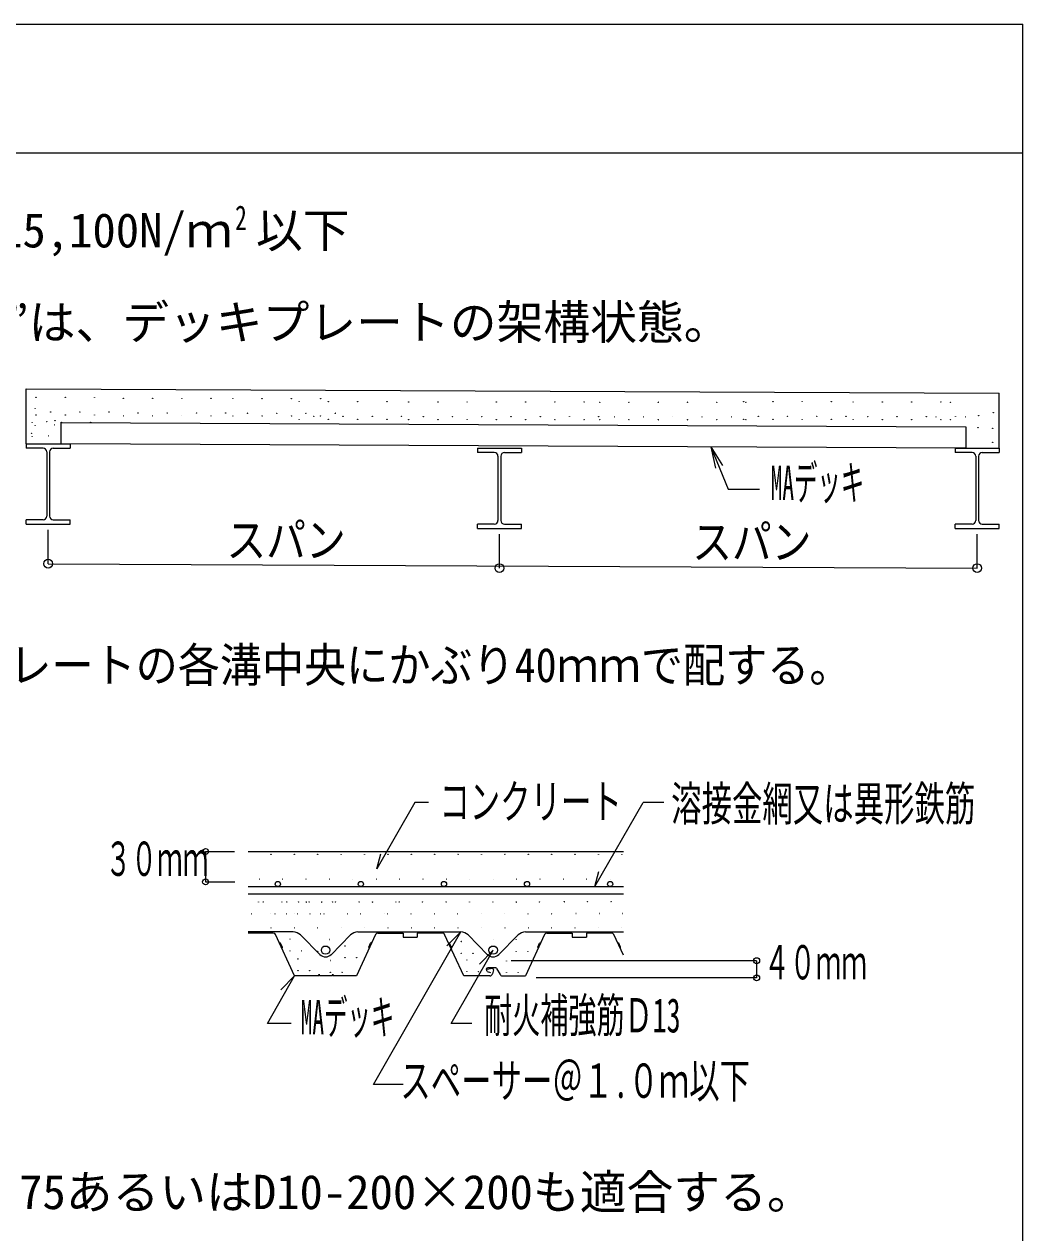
# Model space of a CAD drawing. Units: millimetres, scale not verified. Extents: x -2848 to 2848, y -2045 to 2045.
# Drawn here: x 2165 to 2848, y 1218 to 2045 of the extents above; entities that cross this region are included whole.
import ezdxf
from ezdxf.enums import TextEntityAlignment as Align

# ---------------------------------------------------------------- set-up
doc = ezdxf.new("R2010")
doc.units = ezdxf.units.MM
doc.header["$LTSCALE"] = 8
doc.layers.add('0-0_特記', color=4, linetype='Continuous', lineweight=9)
doc.layers.add('0-4_16', color=7, linetype='Continuous', lineweight=18)
doc.layers.add('0-9_96', color=7, linetype='Continuous')
doc.styles.add('ＭＳ ゴシック', font='')
doc.styles.get('ＭＳ ゴシック').set_extended_font_data('MS Gothic')

msp = doc.modelspace()

# ---------------------------------------------------------------- linework, layer by layer
at = {"layer": '0-0_特記', "color": 2, "lineweight": 18}
for p, q in [((-53.403, 1956.53), (2848.301, 1956.53)), ((2166.727, 1757.683), (2196.727, 1757.683)), ((2166.727, 1757.683), (2166.727, 1754.683)), ((2178.227, 1754.683), (2166.727, 1754.683)), ((2180.727, 1752.183), (2180.727, 1708.183)), ((2182.727, 1752.183), (2182.727, 1708.183)), ((2185.227, 1754.683), (2196.727, 1754.683)), ((2196.727, 1757.683), (2196.727, 1754.683)), ((2475.338, 1754.683), (2505.338, 1754.683)), ((2475.338, 1754.683), (2475.338, 1751.683)), ((2505.338, 1754.683), (2505.338, 1751.683)), ((2802.047, 1754.683), (2832.047, 1754.683)), ((2802.047, 1754.683), (2802.047, 1751.683)), ((2832.047, 1754.684), (2832.047, 1751.683)), ((2486.838, 1751.683), (2475.338, 1751.683)), ((2489.338, 1749.183), (2489.338, 1705.183)), ((2491.338, 1749.183), (2491.338, 1705.183)), ((2493.838, 1751.683), (2505.338, 1751.683)), ((2813.547, 1751.683), (2802.047, 1751.683)), ((2816.047, 1749.183), (2816.047, 1705.183)), ((2818.047, 1749.183), (2818.047, 1705.183)), ((2820.547, 1751.683), (2832.047, 1751.683)), ((2166.727, 1702.683), (2166.727, 1705.683)), ((2178.227, 1705.683), (2166.727, 1705.683)), ((2166.727, 1702.683), (2196.727, 1702.683)), ((2185.227, 1705.683), (2196.727, 1705.683)), ((2196.727, 1702.683), (2196.727, 1705.683)), ((2475.338, 1699.683), (2475.338, 1702.683)), ((2486.838, 1702.683), (2475.338, 1702.683)), ((2493.838, 1702.683), (2505.338, 1702.683)), ((2505.338, 1699.683), (2505.338, 1702.683)), ((2802.047, 1699.683), (2802.047, 1702.683)), ((2813.547, 1702.683), (2802.047, 1702.683)), ((2820.547, 1702.683), (2832.047, 1702.683)), ((2832.047, 1699.683), (2832.047, 1702.683)), ((2475.338, 1699.683), (2505.338, 1699.683)), ((2802.047, 1699.683), (2832.047, 1699.683)), ((2335.707, 1423.018), (2318.546, 1423.018)), ((2350.27, 1393.842), (2337.245, 1422.03)), ((2407.118, 1423.003), (2424.398, 1423.003)), ((2424.398, 1423.003), (2424.398, 1420.214)), ((2451.335, 1423.018), (2434.174, 1423.018)), ((2434.174, 1423.018), (2434.174, 1420.214)), ((2465.9, 1393.842), (2452.873, 1422.03)), ((2521.269, 1422.015), (2508.24, 1393.842)), ((2522.806, 1423.003), (2540.087, 1423.003)), ((2540.087, 1423.003), (2540.087, 1420.214)), ((2567.023, 1423.018), (2549.862, 1423.018)), ((2549.862, 1423.018), (2549.862, 1420.214)), ((2575.082, 1407.92), (2568.561, 1422.03)), ((2340.186, 1416.297), (2339.936, 1416.206)), ((2341.894, 1413.442), (2340.668, 1416.096)), ((2400.942, 1413.455), (2402.169, 1416.11)), ((2402.65, 1416.31), (2402.9, 1416.218)), ((2424.398, 1420.214), (2434.174, 1420.214)), ((2455.814, 1416.297), (2455.565, 1416.205)), ((2457.522, 1413.442), (2456.295, 1416.096)), ((2516.617, 1413.427), (2517.844, 1416.082)), ((2518.325, 1416.282), (2518.575, 1416.19)), ((2540.087, 1420.214), (2549.862, 1420.214)), ((2571.502, 1416.297), (2571.253, 1416.206)), ((2573.211, 1413.442), (2571.984, 1416.096)), ((2341.676, 1412.912), (2341.49, 1412.843)), ((2401.159, 1412.926), (2401.346, 1412.857)), ((2457.305, 1412.912), (2457.118, 1412.843)), ((2516.834, 1412.897), (2517.021, 1412.829)), ((2572.993, 1412.912), (2572.806, 1412.843)), ((2485.474, 1398.859), (2481.981, 1398.238)), ((2482.023, 1396.922), (2484.152, 1396.146)), ((2487.753, 1399.326), (2482.47, 1399.326)), ((2486.187, 1397.881), (2485.486, 1395.241)), ((2488.421, 1398.938), (2490.758, 1394.853)), ((2366.548, 1393.842), (2350.213, 1393.842)), ((2375.908, 1393.842), (2367.348, 1393.842)), ((2483.818, 1393.842), (2465.958, 1393.842)), ((2492.306, 1393.842), (2508.24, 1393.842))]:
    msp.add_line(p, q, dxfattribs=at)
at = {"layer": '0-0_特記', "color": 6, "lineweight": 18}
for p, q in [((2166.727, 1795.298), (2832.047, 1792.298)), ((2166.727, 1757.683), (2166.727, 1795.298)), ((2832.047, 1754.683), (2832.047, 1792.298)), ((2190.366, 1772.289), (2809.327, 1769.289)), ((2190.366, 1772.289), (2190.366, 1757.683)), ((2809.327, 1769.289), (2809.327, 1754.683)), ((2809.327, 1754.683), (2190.366, 1757.683))]:
    msp.add_line(p, q, dxfattribs=at)
at = {"layer": '0-0_特記'}
for p, q in [((2634.958, 1755.528), (2646.882, 1726.57)), ((2634.958, 1755.528), (2642.991, 1742.861)), ((2634.958, 1755.528), (2638.174, 1740.877)), ((2646.882, 1726.57), (2668.248, 1726.57)), ((2181.727, 1675.654), (2181.727, 1698.81)), ((2490.338, 1672.654), (2490.338, 1695.81)), ((2817.047, 1672.654), (2817.047, 1695.811)), ((2181.727, 1675.654), (2817.047, 1672.654)), ((2555.671, 1454.842), (2588.613, 1512.418)), ((2602.815, 1512.418), (2588.613, 1512.418)), ((2289.328, 1478.842), (2289.328, 1458.095)), ((2289.328, 1478.842), (2309.195, 1478.842)), ((2318.546, 1478.842), (2575.082, 1478.842)), ((2406.498, 1466.987), (2409.256, 1477.371)), ((2555.671, 1454.842), (2558.427, 1465.224)), ((2289.328, 1458.095), (2309.273, 1458.095)), ((2666.25, 1404.213), (2498.266, 1404.213)), ((2666.25, 1404.213), (2666.25, 1392.482)), ((2666.25, 1392.482), (2515.371, 1392.482)), ((2471.558, 1361.262), (2457.355, 1361.262)), ((2424.462, 1319.63), (2404.187, 1319.63))]:
    msp.add_line(p, q, dxfattribs=at)
at = {"layer": '0-0_特記', "color": 3, "lineweight": 18}
for p, q in [((2349.233, 1423.933), (2318.546, 1423.933)), ((2354.254, 1421.834), (2367.646, 1408.321)), ((2388.571, 1421.834), (2375.179, 1408.321)), ((2393.593, 1423.933), (2463.863, 1423.933)), ((2468.885, 1421.834), (2482.278, 1408.321)), ((2503.202, 1421.834), (2489.81, 1408.321)), ((2508.224, 1423.933), (2575.082, 1423.933))]:
    msp.add_line(p, q, dxfattribs=at)
at = {"layer": '0-0_特記'}
for points in [[(2441.863, 1512.418), (2432.493, 1512.418), (2406.498, 1466.987)], [(2404.187, 1319.63), (2463.863, 1423.933), (2454.447, 1414.432)], [(2457.355, 1361.262), (2486.044, 1411.405), (2476.628, 1401.904)], [(2347.913, 1361.262), (2331.63, 1361.262), (2350.27, 1393.842), (2340.855, 1384.341)]]:
    msp.add_lwpolyline(points, dxfattribs=at)
at = {"layer": '0-0_特記', "color": 2, "lineweight": 18}
for points in [[(2405.58, 1422.015), (2392.553, 1393.842), (2376.708, 1393.842)], [(2366.548, 1393.842), (2366.948, 1395.042), (2367.348, 1393.842)], [(2375.908, 1393.842), (2376.308, 1395.042), (2376.708, 1393.842)]]:
    msp.add_lwpolyline(points, dxfattribs=at)
at = {"layer": '0-0_特記'}
for centre, radius in [((2173.387, 1789.393), 0.1), ((2193.387, 1789.393), 0.1), ((2213.387, 1789.393), 0.1), ((2233.138, 1788.755), 0.1), ((2253.138, 1788.755), 0.1), ((2273.138, 1788.755), 0.1), ((2293.138, 1788.755), 0.1), ((2308.019, 1788.555), 0.1), ((2328.019, 1788.555), 0.1), ((2348.019, 1788.555), 0.1), ((2353.387, 1786.393), 0.1), ((2368.019, 1788.555), 0.1), ((2373.387, 1786.393), 0.1), ((2393.387, 1786.393), 0.1), ((2413.387, 1786.393), 0.1), ((2428.269, 1786.192), 0.1), ((2448.269, 1786.192), 0.1), ((2468.269, 1786.192), 0.1), ((2488.269, 1786.192), 0.1), ((2508.269, 1786.192), 0.1), ((2528.269, 1786.192), 0.1), ((2548.269, 1786.192), 0.1), ((2558.93, 1786.054), 0.1), ((2578.93, 1786.054), 0.1), ((2598.93, 1786.054), 0.1), ((2618.93, 1786.054), 0.1), ((2638.93, 1786.054), 0.1), ((2657.378, 1786.393), 0.1), ((2658.93, 1786.054), 0.1), ((2677.378, 1786.393), 0.1), ((2697.378, 1786.393), 0.1), ((2717.378, 1786.393), 0.1), ((2732.259, 1786.192), 0.1), ((2752.259, 1786.192), 0.1), ((2772.259, 1786.192), 0.1), ((2792.259, 1786.192), 0.1), ((2798.93, 1786.054), 0.1), ((2172.827, 1781.934), 0.1), ((2173.387, 1777.383), 0.1), ((2183.387, 1779.393), 0.1), ((2193.387, 1777.383), 0.1), ((2203.387, 1779.393), 0.1), ((2213.387, 1777.383), 0.1), ((2223.387, 1779.393), 0.1), ((2233.138, 1776.746), 0.1), ((2243.138, 1778.755), 0.1), ((2253.138, 1776.746), 0.1), ((2263.138, 1778.755), 0.1), ((2273.138, 1776.746), 0.1), ((2283.138, 1778.755), 0.1), ((2293.138, 1776.746), 0.1), ((2303.138, 1778.755), 0.1), ((2318.019, 1778.555), 0.1), ((2338.019, 1778.555), 0.1), ((2358.019, 1778.555), 0.1), ((2378.019, 1778.555), 0.1), ((2818.147, 1776.924), 0.1), ((2828.147, 1778.934), 0.1), ((2170.775, 1772.33), 0.1), ((2172.827, 1769.924), 0.1), ((2180.775, 1772.724), 0.1), ((2186.204, 1770.605), 0.1), ((2186.454, 1773.49), 0.1), ((2190.775, 1772.33), 0.1), ((2210.775, 1772.33), 0.1), ((2308.019, 1776.546), 0.1), ((2328.019, 1776.546), 0.1), ((2348.019, 1776.546), 0.1), ((2353.387, 1774.383), 0.1), ((2363.387, 1776.393), 0.1), ((2368.019, 1776.546), 0.1), ((2373.387, 1774.383), 0.1), ((2383.387, 1776.393), 0.1), ((2393.387, 1774.383), 0.1), ((2403.387, 1776.393), 0.1), ((2413.387, 1774.383), 0.1), ((2423.387, 1776.393), 0.1), ((2428.269, 1774.183), 0.1), ((2438.269, 1776.192), 0.1), ((2448.269, 1774.183), 0.1), ((2458.269, 1776.192), 0.1), ((2468.269, 1774.183), 0.1), ((2478.269, 1776.192), 0.1), ((2488.269, 1774.183), 0.1), ((2498.269, 1776.192), 0.1), ((2508.269, 1774.183), 0.1), ((2518.269, 1776.192), 0.1), ((2528.269, 1774.183), 0.1), ((2538.269, 1776.192), 0.1), ((2548.269, 1774.183), 0.1), ((2558.269, 1776.192), 0.1), ((2558.93, 1774.045), 0.1), ((2568.93, 1776.054), 0.1), ((2578.93, 1774.045), 0.1), ((2588.93, 1776.054), 0.1), ((2598.93, 1774.045), 0.1), ((2608.93, 1776.054), 0.1), ((2618.93, 1774.045), 0.1), ((2628.93, 1776.054), 0.1), ((2638.93, 1774.045), 0.1), ((2648.93, 1776.054), 0.1), ((2657.378, 1774.383), 0.1), ((2658.93, 1774.045), 0.1), ((2667.378, 1776.393), 0.1), ((2677.378, 1774.383), 0.1), ((2687.378, 1776.393), 0.1), ((2697.378, 1774.383), 0.1), ((2707.378, 1776.393), 0.1), ((2717.378, 1774.383), 0.1), ((2727.378, 1776.393), 0.1), ((2732.259, 1774.183), 0.1), ((2742.259, 1776.192), 0.1), ((2752.259, 1774.183), 0.1), ((2762.259, 1776.192), 0.1), ((2772.259, 1774.183), 0.1), ((2782.259, 1776.192), 0.1), ((2788.93, 1776.054), 0.1), ((2792.259, 1774.183), 0.1), ((2798.93, 1774.045), 0.1), ((2802.259, 1776.192), 0.1), ((2808.93, 1776.054), 0.1), ((2817.706, 1768.603), 0.1), ((2170.215, 1764.87), 0.1), ((2170.775, 1762.724), 0.1), ((2182.086, 1763.06), 0.1), ((2827.706, 1768.209), 0.1), ((2827.706, 1758.603), 0.1), ((2181.727, 1675.654), 3), ((2490.338, 1672.654), 3), ((2817.047, 1672.654), 3), ((2334.075, 1476.95), 0.08), ((2350.075, 1476.95), 0.08), ((2366.075, 1476.95), 0.08), ((2382.075, 1476.95), 0.08), ((2398.075, 1476.95), 0.08), ((2414.075, 1476.95), 0.08), ((2430.075, 1476.95), 0.08), ((2446.075, 1476.95), 0.08), ((2462.075, 1476.95), 0.08), ((2478.075, 1476.95), 0.08), ((2494.075, 1476.95), 0.08), ((2510.075, 1476.95), 0.08), ((2526.075, 1476.95), 0.08), ((2542.075, 1476.95), 0.08), ((2558.075, 1476.95), 0.08), ((2574.075, 1476.95), 0.08), ((2326.075, 1459.935), 0.08), ((2342.075, 1459.935), 0.08), ((2358.075, 1459.935), 0.08), ((2374.075, 1459.935), 0.08), ((2390.075, 1459.935), 0.08), ((2406.075, 1459.935), 0.08), ((2422.075, 1459.935), 0.08), ((2438.075, 1459.935), 0.08), ((2454.075, 1459.935), 0.08), ((2470.075, 1459.935), 0.08), ((2486.075, 1459.935), 0.08), ((2502.075, 1459.935), 0.08), ((2518.075, 1459.935), 0.08), ((2534.075, 1459.935), 0.08), ((2550.075, 1459.935), 0.08), ((2566.075, 1459.935), 0.08), ((2325.53, 1444.253), 0.08), ((2328.866, 1444.253), 0.08), ((2341.53, 1444.253), 0.08), ((2344.866, 1444.253), 0.08), ((2352.829, 1444.253), 0.08), ((2358.213, 1444.253), 0.08), ((2360.109, 1444.253), 0.08), ((2368.829, 1444.253), 0.08), ((2376.109, 1444.253), 0.08), ((2378.308, 1444.253), 0.08), ((2394.308, 1444.253), 0.08), ((2403.485, 1444.253), 0.08), ((2419.485, 1444.253), 0.08), ((2421.837, 1444.253), 0.08), ((2437.837, 1444.253), 0.08), ((2453.837, 1444.253), 0.08), ((2469.837, 1444.253), 0.08), ((2485.837, 1444.253), 0.08), ((2501.837, 1444.253), 0.08), ((2517.837, 1444.253), 0.08), ((2534.655, 1444.488), 0.08), ((2550.655, 1444.488), 0.08), ((2566.655, 1444.488), 0.08), ((2320.866, 1436.253), 0.08), ((2333.53, 1436.253), 0.08), ((2336.866, 1436.253), 0.08), ((2344.829, 1436.253), 0.08), ((2350.213, 1436.253), 0.08), ((2352.109, 1436.253), 0.08), ((2360.829, 1436.253), 0.08), ((2368.109, 1436.253), 0.08), ((2370.308, 1436.253), 0.08), ((2386.308, 1436.253), 0.08), ((2395.485, 1436.253), 0.08), ((2411.485, 1436.253), 0.08), ((2413.837, 1436.253), 0.08), ((2429.837, 1436.253), 0.08), ((2445.837, 1436.253), 0.08), ((2461.837, 1436.253), 0.08), ((2477.837, 1436.253), 0.08), ((2493.837, 1436.253), 0.08), ((2509.837, 1436.253), 0.08), ((2525.837, 1436.253), 0.08), ((2526.655, 1436.488), 0.08), ((2542.655, 1436.488), 0.08), ((2558.655, 1436.488), 0.08), ((2574.655, 1436.488), 0.08), ((2334.075, 1426.668), 0.08), ((2350.075, 1426.668), 0.08), ((2366.075, 1426.668), 0.08), ((2382.075, 1426.668), 0.08), ((2398.075, 1426.668), 0.08), ((2414.075, 1426.668), 0.08), ((2430.075, 1426.668), 0.08), ((2446.075, 1426.668), 0.08), ((2462.075, 1426.668), 0.08), ((2478.075, 1426.668), 0.08), ((2494.075, 1426.668), 0.08), ((2510.075, 1426.668), 0.08), ((2526.075, 1426.668), 0.08), ((2542.075, 1426.668), 0.08), ((2558.075, 1426.668), 0.08), ((2574.075, 1426.668), 0.08), ((2347.05, 1418.926), 0.08), ((2374.075, 1418.668), 0.08), ((2384.686, 1414.266), 0.08), ((2464.209, 1417.271), 0.08), ((2486.075, 1418.668), 0.08), ((2501.78, 1418.557), 0.08), ((2347.057, 1410.918), 0.08), ((2352.518, 1405.428), 0.08), ((2355.05, 1410.926), 0.08), ((2366.075, 1410.668), 0.08), ((2384.693, 1406.258), 0.08), ((2392.686, 1406.266), 0.08), ((2464.216, 1409.263), 0.08), ((2472.209, 1409.271), 0.08), ((2501.787, 1410.549), 0.08), ((2509.78, 1410.557), 0.08), ((2352.526, 1397.419), 0.08), ((2360.518, 1397.428), 0.08), ((2374.714, 1404.303), 0.08), ((2468.069, 1404.673), 0.08), ((2468.076, 1396.665), 0.08), ((2476.069, 1396.673), 0.08), ((2495.153, 1403.978), 0.08), ((2374.721, 1396.294), 0.08), ((2382.714, 1396.303), 0.08), ((2495.16, 1395.969), 0.08), ((2503.153, 1395.978), 0.08)]:
    msp.add_circle(centre, radius, dxfattribs=at)
at = {"layer": '0-0_特記', "color": 2, "lineweight": 18}
for centre, start, end in [((2178.227, 1752.183), 0, 90), ((2185.227, 1752.183), 90, 180), ((2486.838, 1749.183), 0, 90), ((2493.838, 1749.183), 90, 180), ((2813.547, 1749.183), 0, 90), ((2820.547, 1749.183), 90, 180), ((2178.227, 1708.183), 270, 0), ((2185.227, 1708.183), 180, 270), ((2486.838, 1705.183), 270, 0), ((2493.838, 1705.183), 180, 270), ((2813.547, 1705.183), 270, 0), ((2820.547, 1705.183), 180, 270)]:
    msp.add_arc(centre, 2.5, start, end, dxfattribs=at)
at = {"layer": '0-0_特記'}
for centre, major_axis in [((2289.328, 1478.842), (2.047, 0)), ((2289.328, 1458.095), (2.047, 0)), ((2338.782, 1456.613), (1.791, 0)), ((2395.598, 1456.613), (1.791, 0)), ((2452.411, 1456.613), (1.791, 0)), ((2509.226, 1456.613), (1.791, 0)), ((2566.041, 1456.613), (1.791, 0)), ((2666.25, 1404.213), (2.047, 0)), ((2666.25, 1392.482), (2.047, 0))]:
    msp.add_ellipse(centre, major_axis=major_axis, ratio=0.991012, dxfattribs=at)
at = {"layer": '0-0_特記', "color": 2, "lineweight": 18}
for centre, major_axis, start_param, end_param in [((2335.707, 1421.306), (1.712, 0), 0.4363149, 1.5707963), ((2407.118, 1421.291), (1.712, 0), 1.5707963, 2.705016), ((2451.335, 1421.306), (1.712, 0), 0.4363149, 1.5707963), ((2522.806, 1421.291), (1.712, 0), 1.5707963, 2.705016), ((2567.023, 1421.306), (1.712, 0), 0.4363149, 1.5707963), ((2340.318, 1415.931), (0.389, 0), 0.436437, 1.9198447), ((2341.546, 1413.277), (0.389, 0), 5.0614897, 6.7196223), ((2401.291, 1413.291), (0.389, 0), 2.7051033, 4.3633057), ((2402.518, 1415.945), (0.389, 0), 1.2216432, 2.7050684), ((2455.946, 1415.931), (0.389, 0), 0.4364545, 1.9197924), ((2457.173, 1413.277), (0.389, 0), 5.0614723, 6.7194827), ((2516.966, 1413.263), (0.389, 0), 2.7051033, 4.3633057), ((2518.193, 1415.917), (0.389, 0), 1.2217305, 2.7051033), ((2571.634, 1415.931), (0.389, 0), 0.436437, 1.9198447), ((2572.862, 1413.277), (0.389, 0), 5.0614897, 6.7196223), ((2482.47, 1398.082), (1.245, 0), 1.5707963, 4.3420825), ((2485.442, 1398.082), (0.778, 0), 6.0213336, 7.8539816), ((2487.753, 1398.549), (0.778, 0), 0.5235813, 1.5707963), ((2483.818, 1395.553), (1.712, 0), 4.7123715, 6.1086698), ((2492.306, 1395.553), (1.712, 0), 3.5548517, 4.7123715)]:
    msp.add_ellipse(centre, major_axis=major_axis, ratio=0.991012, start_param=start_param, end_param=end_param, dxfattribs=at)
at = {"layer": '0-0_特記', "color": 3, "lineweight": 18}
for centre, major_axis, start_param, end_param in [((2349.233, 1416.767), (7.166, 0), 0.7853982, 1.5707963), ((2393.593, 1416.767), (7.166, 0), 1.5707963, 2.3561945), ((2463.863, 1416.767), (7.166, 0), 0.7853982, 1.5707963), ((2508.224, 1416.767), (7.166, 0), 1.5707963, 2.3561945), ((2371.413, 1412.121), (5.374, 0), 3.9269559, 5.4977871), ((2486.044, 1412.121), (5.374, 0), 3.9269908, 5.4977871)]:
    msp.add_ellipse(centre, major_axis=major_axis, ratio=0.991012, start_param=start_param, end_param=end_param, dxfattribs=at)
for centre in [(2371.413, 1411.405), (2486.044, 1411.405)]:
    msp.add_ellipse(centre, major_axis=(2.866, 0), ratio=0.991012, dxfattribs=at)
at = {"layer": '0-4_16'}
for p, q in [((-2848.301, 2044.544), (2848.301, 2044.544)), ((2848.301, -2044.544), (2848.301, 2044.544)), ((2318.546, 1454.842), (2575.082, 1454.842)), ((2318.546, 1449.842), (2575.082, 1449.842))]:
    msp.add_line(p, q, dxfattribs=at)

# ---------------------------------------------------------------- texts
at = {"layer": '0-0_特記', "color": 7, "style": 'ＭＳ ゴシック'}
for s, p in [('・式４：許容積載荷重＝132,000／〔L〕－2,990 かつ15,100N/ｍ 以下', (1380.734, 1884.836)), ('*2\u3000許容ｽﾊﾟﾝは梁芯間寸法とする。なお、表中の”支持条件”は、デッキプレートの架構状態。', (1306.208, 1822.002)), ('*4\u3000ひび割れ拡大防止筋は記載の鉄筋量以上とし、φ6-75×75あるいはD10-200×200も適合する。', (1305.897, 1227.29))]:
    msp.add_text(s, height=23.46, dxfattribs=at).set_placement(p, align=Align.BOTTOM_LEFT)
for s, height, width, p in [('2', 16.89, 0.7, (2309.548, 1898.667)), ('MAデッキ', 23.46, 0.5, (2675.865, 1712.266)), ('スパン', 23.46, 0.85, (2303.627, 1673.03)), ('スパン', 23.46, 0.85, (2622.166, 1671.829)), ('*3\u3000支持条件が「単純支持」の場合、耐火補強筋(D13)をデッキプレートの各溝中央にかぶり40ｍｍで配する。', 23.46, 0.9, (1305.819, 1587.622)), ('コンクリート', 23.46, 0.65, (2449.257, 1494.275)), ('溶接金網又は異形鉄筋', 23.46, 0.65, (2607.812, 1492.829)), ('３０ｍｍ', 23.46, 0.55, (2220.899, 1455.14)), ('４０ｍｍ', 23.46, 0.55, (2671.34, 1384.38)), ('耐火補強筋Ｄ13', 23.46, 0.6, (2479.893, 1348.114)), ('スペーサー＠１.０ｍ以下', 23.46, 0.65, (2422.558, 1303.407))]:
    msp.add_text(s, height=height, dxfattribs=dict(at, width=width)).set_placement(p, align=Align.BOTTOM_LEFT)
at = {"layer": '0-9_96', "style": 'ＭＳ ゴシック', "width": 0.5}
msp.add_text('MAデッキ', height=23.46, dxfattribs=at).set_placement((2354.455, 1346.802), align=Align.BOTTOM_LEFT)

doc.saveas('drawing.dxf')
